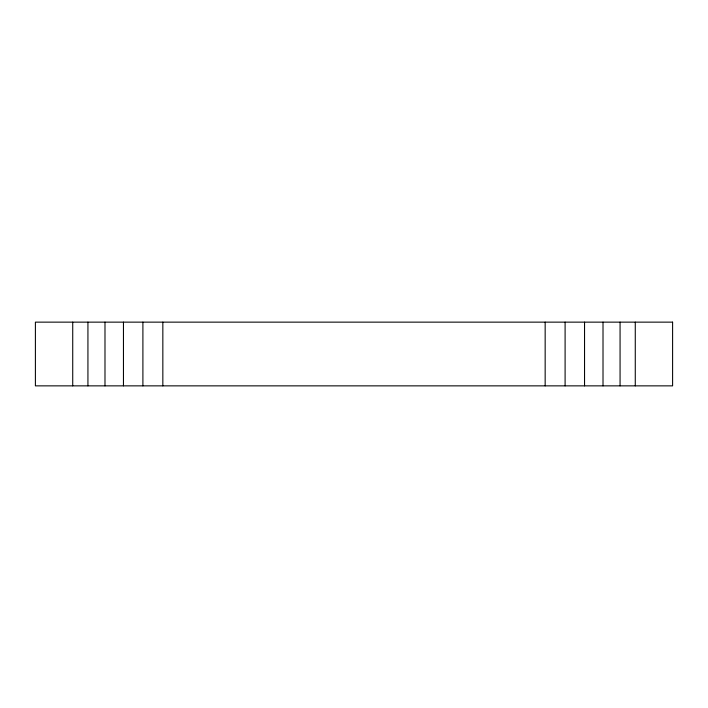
<?xml version="1.0" encoding="UTF-8"?>
<svg xmlns="http://www.w3.org/2000/svg" width="708" height="708" viewBox="0 0 708 708"><rect width="100%" height="100%" fill="white"/><g stroke="black" fill="none" stroke-linecap="round" stroke-linejoin="round"><path stroke-width="1.06" d="M635.271 322.14L635.271 385.86M620.066 322.14L620.066 385.86M603.012 322.14L603.012 385.86M584.543 322.14L584.543 385.86M565.099 322.14L565.099 385.86M545.16 322.14L545.16 385.86M162.84 322.14L162.84 385.86M142.901 322.14L142.901 385.86M123.457 322.14L123.457 385.86M104.988 322.14L104.988 385.86M87.934 322.14L87.934 385.86M72.729 322.14L72.729 385.86M672.6 322.14L35.4 322.14L35.4 385.86L672.6 385.86L672.6 322.14"/></g></svg>
